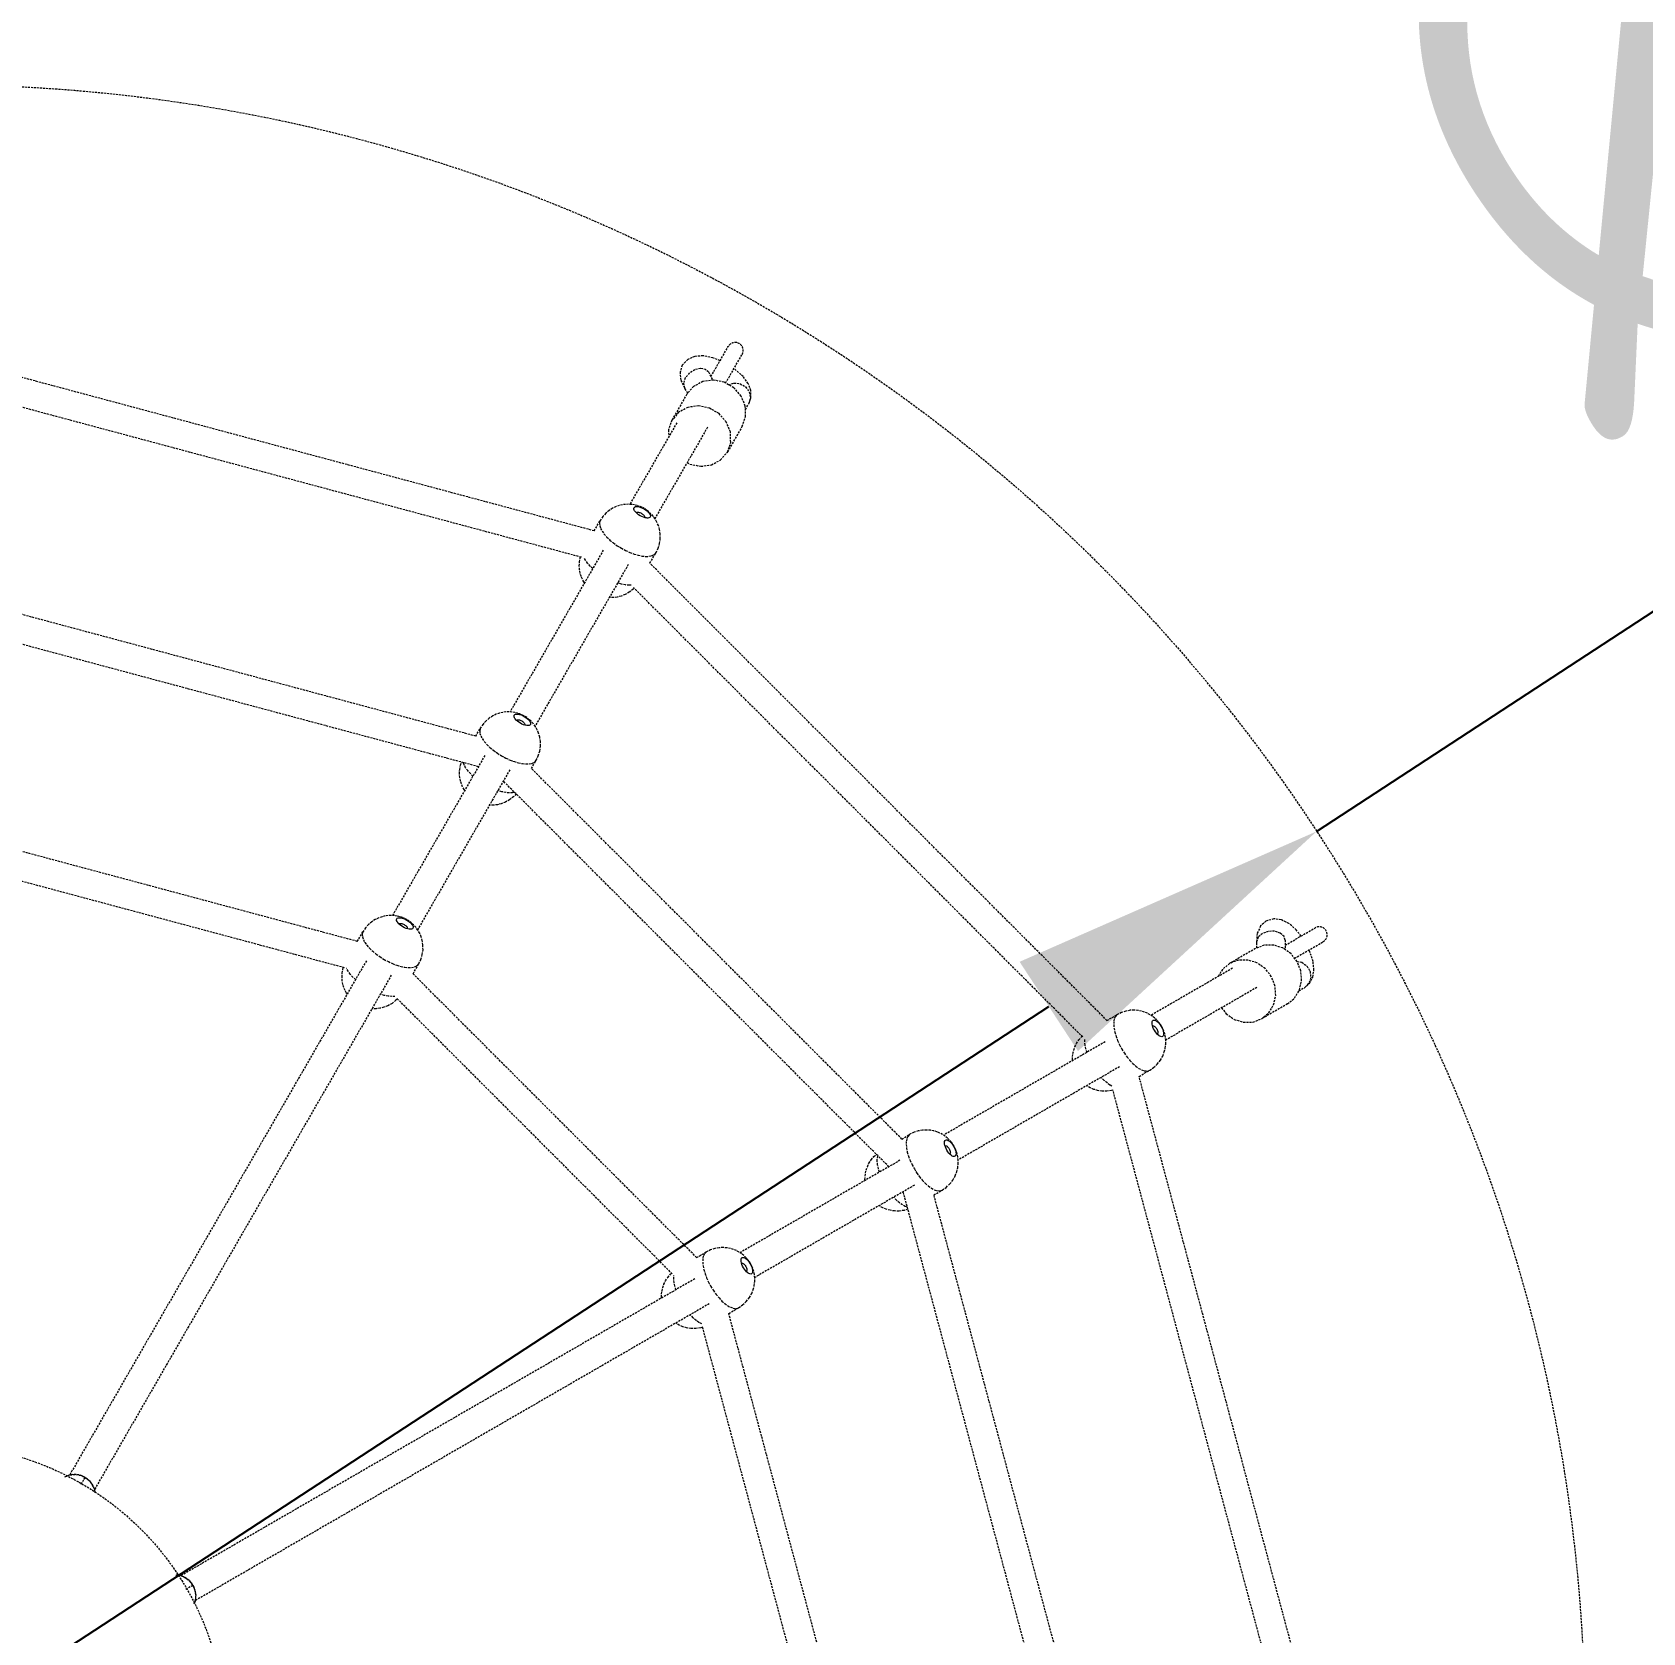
# Model space of a CAD drawing. Header units: millimetres. Extents: x -3258 to 2627, y -2324 to 2736.
# Drawn here: x 156 to 1163, y 268 to 1268 of the extents above; entities that cross this region are included whole.
import ezdxf

# ---------------------------------------------------------------- set-up
doc = ezdxf.new("R2010")
doc.units = ezdxf.units.MM
doc.linetypes.add('HIDDEN', pattern=[1.905, 1.27, -0.635])
for name, color, linetype in [('DIKOM_ЗОНА', 90, 'Continuous'), ('DIKOM_ОБЪЕКТ', 7, 'Continuous'), ('DIKOM_РАЗМЕР_ОБЪЕКТА', 7, 'Continuous')]:
    doc.layers.add(name, color=color, linetype=linetype)
doc.styles.add('style1', font='arialbd.ttf', dxfattribs={"width": 0.8})
doc.dimstyles.new('1-50', dxfattribs={"dimtxt": 300, "dimasz": 200, "dimexe": 100, "dimexo": 0, "dimgap": 100, "dimtad": 1, "dimtxsty": 'style1', "dimcen": 200, "dimclrd": 7, "dimclre": 7, "dimclrt": 7, "dimadec": 1, "dimazin": 2, "dimtfac": 1, "dimtmove": 0, "dimatfit": 2, "dimfxl": 0, "dimlwd": 25, "dimlwe": 18, "dimarcsym": 0})

# ---------------------------------------------------------------- blocks, each defined once
blk = doc.blocks.new('*D1')
at = {"layer": 'Defpoints', "color": 0, "transparency": 16777216}
for p in [(958.8, 768.9), (-765.8, -357.9)]:
    blk.add_point(p, dxfattribs=at)
at = {"layer": 'DIKOM_РАЗМЕР_ОБЪЕКТА', "color": 7, "lineweight": 25, "transparency": 16777216}
for p, q in [((958.8, 768.9), (2247.9, 1611.2)), ((-598.3, -248.5), (791.3, 659.5))]:
    blk.add_line(p, q, dxfattribs=at)
at = {"layer": 'DIKOM_РАЗМЕР_ОБЪЕКТА', "color": 7, "transparency": 16777216}
for points in [[(773.1, 687.4), (809.6, 631.6), (958.8, 768.9)], [(-616.6, -220.6), (-580.1, -276.4), (-765.8, -357.9)]]:
    blk.add_solid(points, dxfattribs=at)
at = {"layer": 'DIKOM_РАЗМЕР_ОБЪЕКТА', "color": 7, "transparency": 16777216, "insert": (1529.2, 1486.2), "char_height": 300, "attachment_point": 5, "rotation": 33.1599, "style": 'style1'}
blk.add_mtext('{\\fArial|b0|i0|c204|p34;\\H1.16667x;∅2060}', dxfattribs=at)

msp = doc.modelspace()

# ---------------------------------------------------------------- linework, layer by layer
at = {"layer": 'DIKOM_ЗОНА', "color": 3, "lineweight": 15}
msp.add_circle((96.51, 205.505), 2530, dxfattribs=at)
at = {"layer": 'DIKOM_ОБЪЕКТ', "color": 7, "linetype": 'HIDDEN', "lineweight": 15}
for p, q in [((580.077, 1053.068), (590.942, 1071.886)), ((507.163, 956.673), (116.812, 1061.267)), ((589.319, 1049.076), (599.602, 1066.886)), ((600.271, 1053.074), (594.566, 1058.137)), ((561.261, 1050.674), (563.848, 1045.535)), ((564.096, 1052.314), (562.992, 1049.032)), ((566.603, 1055.286), (564.096, 1052.314)), ((578.523, 1055.959), (581.264, 1050.86)), ((499.18, 940.177), (116.071, 1042.831)), ((565.056, 1042.051), (555.734, 1025.905)), ((563.848, 1045.535), (565.534, 1042.605)), ((601.666, 1032.462), (603.787, 1036.135)), ((558.765, 1024.155), (529.373, 973.246)), ((577.968, 1021.416), (545.053, 964.405)), ((599.697, 1022.051), (590.375, 1005.905)), ((533.585, 967.873), (533.625, 968.007)), ((507.163, 956.673), (510.948, 963.229)), ((538.605, 965.132), (538.509, 965.03)), ((512.823, 944.581), (454.473, 843.516)), ((541.973, 936.465), (545.806, 943.104)), ((827.73, 650.709), (541.973, 936.465)), ((528.412, 935.581), (470.154, 834.675)), ((812.568, 640.414), (531.662, 921.321)), ((433.106, 828.401), (116.812, 913.152)), ((434.736, 809.33), (105.51, 897.546)), ((458.685, 838.143), (458.726, 838.277)), ((433.106, 828.401), (436.049, 833.499)), ((463.705, 835.402), (463.61, 835.299)), ((438.766, 816.31), (381.029, 716.307)), ((454.354, 807.31), (396.71, 707.467)), ((467.916, 808.194), (470.906, 813.374)), ((699.459, 576.651), (467.916, 808.194)), ((691.334, 559.319), (450.324, 800.33)), ((359.048, 700.13), (116.812, 765.037)), ((350.951, 683.665), (115.568, 746.735)), ((359.048, 700.13), (362.605, 706.29)), ((385.241, 710.934), (385.282, 711.068)), ((390.261, 708.193), (390.165, 708.091)), ((921.581, 705.067), (921.252, 699.323)), ((924.856, 705.07), (922.259, 702.779)), ((939.073, 697.732), (957.891, 708.597)), ((920.556, 695.702), (904.41, 686.38)), ((921.252, 699.323), (921.247, 695.957)), ((939.172, 701.013), (938.993, 695.103)), ((945.007, 689.611), (962.891, 699.937)), ((364.708, 688.038), (179.168, 366.673)), ((393.858, 679.922), (397.462, 686.165)), ((946.535, 687.679), (949.469, 687.12)), ((380.297, 679.038), (194.754, 357.669)), ((571.187, 502.593), (393.858, 679.922)), ((906.16, 683.349), (855.25, 653.956)), ((555.942, 492.383), (383.63, 664.695)), ((921.421, 671.375), (864.41, 638.46)), ((940.556, 661.061), (945.016, 664.767)), ((947.719, 669.238), (951.14, 671.213)), ((827.73, 650.709), (834.286, 654.494)), ((940.556, 661.061), (924.41, 651.739)), ((856.212, 647.197), (856.314, 647.293)), ((826.586, 637.407), (725.52, 579.057)), ((859.189, 642.313), (859.055, 642.273)), ((835.586, 621.819), (734.68, 563.561)), ((847.773, 615.804), (854.411, 619.636)), ((952.367, 225.452), (847.773, 615.804)), ((934.089, 224.118), (831.436, 607.227)), ((699.459, 576.651), (704.556, 579.594)), ((726.482, 572.297), (726.584, 572.393)), ((729.459, 567.413), (729.325, 567.373)), ((698.315, 563.349), (598.311, 505.613)), ((707.315, 547.761), (607.471, 490.116)), ((788.55, 214.505), (700.334, 543.731)), ((719.501, 541.746), (724.681, 544.736)), ((804.252, 225.452), (719.501, 541.746)), ((571.187, 502.593), (577.347, 506.15)), ((599.273, 498.853), (599.375, 498.949)), ((602.25, 493.969), (602.116, 493.929)), ((570.043, 489.292), (248.678, 303.752)), ((579.043, 473.703), (257.674, 288.161)), ((591.23, 467.688), (597.472, 471.292)), ((656.137, 225.452), (591.23, 467.688)), ((637.829, 224.232), (574.758, 459.615)), ((188.728, 365.233), (185.926, 360.379)), ((256.237, 297.724), (251.761, 295.139))]:
    msp.add_line(p, q, dxfattribs=at)
for points in [[(562.215, 1060.131), (560.793, 1055.871), (561.261, 1050.674)], [(585.824, 1063.022), (581.342, 1064.856), (575.242, 1066.06), (570.032, 1065.717), (565.635, 1063.816), (562.215, 1060.131)], [(578.523, 1055.959), (576.82, 1057.426), (573.665, 1058.123), (570.019, 1057.36), (566.603, 1055.286)], [(562.992, 1049.032), (563.511, 1046.089), (563.848, 1045.535)], [(581.725, 1050.923), (575.053, 1050.008), (569.264, 1046.927), (565.056, 1042.051)], [(601.589, 1034.687), (599.046, 1040.923), (594.492, 1046.089), (588.476, 1049.562), (581.725, 1050.923)], [(591.227, 1047.974), (594.387, 1049.076), (598.315, 1048.664), (601.784, 1046.661), (604.106, 1043.465), (604.821, 1039.708), (603.787, 1036.135)], [(603.787, 1036.135), (605.155, 1040.005), (605.05, 1044.366), (603.397, 1048.768), (600.271, 1053.074)], [(579.154, 1033.416), (572.403, 1034.777), (565.731, 1033.862), (559.942, 1030.781), (555.734, 1025.905)], [(590.375, 1005.905), (592.494, 1011.987), (592.267, 1018.541), (589.724, 1024.777), (585.17, 1029.943), (579.154, 1033.416)], [(599.697, 1022.051), (601.816, 1028.133), (601.589, 1034.687)], [(555.734, 1025.905), (553.616, 1019.824), (553.765, 1015.495)], [(565.246, 999.381), (566.955, 998.394), (573.706, 997.034), (580.379, 997.949), (586.168, 1001.03), (590.375, 1005.905)], [(538.44, 970.595), (537.011, 971.345), (535.536, 971.975), (533.991, 972.492), (532.354, 972.894), (530.565, 973.172), (528.669, 973.289), (526.751, 973.225), (524.819, 972.974), (522.846, 972.516), (520.794, 971.808), (518.636, 970.777), (516.457, 969.382), (514.409, 967.655), (512.531, 965.573), (510.948, 963.229)], [(532.396, 969.25), (532.225, 969.543), (531.969, 970.183), (531.911, 970.748), (532.054, 971.22), (532.39, 971.579), (532.909, 971.812), (533.591, 971.91), (534.407, 971.868), (535.327, 971.69), (536.315, 971.381), (537.333, 970.954), (538.342, 970.426)], [(534.045, 967.448), (533.284, 968.15), (532.669, 968.857), (532.396, 969.25)], [(533.625, 968.007), (533.791, 968.183), (534.046, 968.298), (534.382, 968.346), (534.783, 968.326), (535.236, 968.238), (535.722, 968.086), (536.223, 967.876), (536.72, 967.616)], [(535.885, 966.171), (534.924, 966.78), (534.045, 967.448)], [(536.72, 967.616), (537.192, 967.316), (537.625, 966.987), (538, 966.642), (538.302, 966.294), (538.521, 965.957), (538.647, 965.642), (538.675, 965.364), (538.605, 965.132)], [(538.342, 970.426), (539.303, 969.817), (540.182, 969.149), (540.943, 968.447), (541.558, 967.74), (542.002, 967.054), (542.258, 966.414), (542.316, 965.849), (542.174, 965.377), (541.837, 965.018), (541.319, 964.785), (540.636, 964.687), (540.296, 964.688)], [(545.806, 943.104), (547.11, 945.811), (548.022, 948.797), (548.461, 951.884), (548.43, 954.865), (548.017, 957.559), (547.313, 959.982), (546.374, 962.172), (545.24, 964.151), (543.93, 965.938), (542.602, 967.402), (541.256, 968.631), (539.873, 969.685), (538.44, 970.595)], [(510.948, 963.229), (510.681, 962.653), (510.444, 961.346), (510.607, 959.856), (511.168, 958.217), (512.113, 956.464), (513.421, 954.639), (515.063, 952.78), (517.003, 950.93), (519.197, 949.13), (521.596, 947.42), (524.146, 945.838)], [(538.9, 964.907), (537.912, 965.216), (536.894, 965.643), (535.885, 966.171)], [(540.296, 964.688), (539.821, 964.729), (538.9, 964.907)], [(501.051, 924.192), (500.662, 924.78), (499.758, 926.473), (499.01, 928.272), (498.42, 930.209), (498.007, 932.34), (497.821, 934.725), (497.94, 937.309), (498.412, 939.946), (498.542, 940.348)], [(506.237, 933.174), (504.629, 934.708), (502.987, 936.566), (501.679, 938.392), (500.976, 939.696)], [(524.146, 945.838), (526.791, 944.42), (529.471, 943.198), (532.127, 942.198), (534.699, 941.443), (537.13, 940.95), (539.365, 940.73), (541.355, 940.788), (543.055, 941.122), (544.427, 941.725), (545.441, 942.584), (545.806, 943.104)], [(532.113, 920.87), (531.55, 920.266), (529.095, 918.342), (526.499, 916.878), (523.958, 915.889), (521.508, 915.287), (519.142, 915.005), (516.861, 914.998), (516.548, 915.032)], [(530.286, 922.697), (528.931, 922.658), (526.696, 922.878), (524.265, 923.371), (521.783, 924.099)], [(463.54, 840.865), (462.112, 841.615), (460.636, 842.245), (459.091, 842.762), (457.454, 843.164), (455.665, 843.442), (453.769, 843.559), (451.851, 843.495), (449.919, 843.244), (447.947, 842.786), (445.895, 842.078), (443.736, 841.047), (441.558, 839.652), (439.51, 837.925), (437.632, 835.843), (436.049, 833.499)], [(457.496, 839.52), (457.326, 839.813), (457.069, 840.453), (457.012, 841.018), (457.154, 841.49), (457.491, 841.849), (458.009, 842.082), (458.691, 842.18), (459.507, 842.138), (460.427, 841.96), (461.415, 841.651), (462.434, 841.224), (463.442, 840.696)], [(459.146, 837.718), (458.384, 838.42), (457.769, 839.127), (457.496, 839.52)], [(458.726, 838.277), (458.891, 838.453), (459.146, 838.568), (459.482, 838.616), (459.883, 838.596), (460.336, 838.508), (460.822, 838.356), (461.324, 838.146), (461.82, 837.886)], [(460.986, 836.441), (460.025, 837.05), (459.146, 837.718)], [(464, 835.177), (463.013, 835.486), (461.994, 835.913), (460.986, 836.441)], [(461.82, 837.886), (462.293, 837.586), (462.725, 837.257), (463.1, 836.912), (463.403, 836.564), (463.621, 836.227), (463.747, 835.912), (463.775, 835.634), (463.705, 835.402)], [(463.442, 840.696), (464.403, 840.087), (465.282, 839.419), (466.044, 838.717), (466.659, 838.01), (467.102, 837.324), (467.359, 836.684), (467.416, 836.119), (467.274, 835.647), (466.937, 835.288), (466.419, 835.055), (465.737, 834.957), (465.397, 834.958)], [(470.906, 813.374), (472.21, 816.081), (473.122, 819.067), (473.561, 822.154), (473.531, 825.135), (473.117, 827.829), (472.413, 830.252), (471.475, 832.442), (470.34, 834.421), (469.031, 836.208), (467.702, 837.672), (466.357, 838.9), (464.973, 839.955), (463.54, 840.865)], [(436.049, 833.499), (435.781, 832.923), (435.544, 831.616), (435.708, 830.126), (436.268, 828.487), (437.213, 826.734), (438.521, 824.909), (440.164, 823.05), (442.103, 821.2), (444.297, 819.4), (446.696, 817.69), (449.246, 816.108)], [(465.397, 834.958), (464.921, 834.999), (464, 835.177)], [(449.246, 816.108), (451.891, 814.69), (454.572, 813.468), (457.228, 812.468), (459.8, 811.713), (462.23, 811.22), (464.466, 811), (466.456, 811.058), (468.156, 811.392), (469.528, 811.995), (470.541, 812.854), (470.906, 813.374)], [(426.152, 794.462), (425.762, 795.05), (424.858, 796.743), (424.11, 798.542), (423.52, 800.479), (423.108, 802.61), (422.922, 804.995), (423.041, 807.579), (423.512, 810.216), (424.144, 812.168)], [(431.338, 803.444), (429.73, 804.978), (428.087, 806.836), (426.779, 808.662), (425.834, 810.414), (425.345, 811.846)], [(458.324, 792.33), (456.65, 790.536), (454.196, 788.612), (451.599, 787.148), (449.059, 786.159), (446.609, 785.557), (444.243, 785.275), (441.961, 785.268), (441.648, 785.302)], [(457.398, 793.256), (456.022, 792.985), (454.032, 792.928), (451.796, 793.148), (449.366, 793.641), (446.883, 794.369)], [(390.096, 713.656), (388.668, 714.406), (387.192, 715.036), (385.647, 715.553), (384.01, 715.955), (382.221, 716.233), (380.325, 716.35), (378.407, 716.287), (376.475, 716.035), (374.502, 715.577), (372.451, 714.869), (370.292, 713.838), (368.114, 712.443), (366.065, 710.716), (364.188, 708.634), (362.605, 706.29)], [(384.052, 712.311), (383.882, 712.604), (383.625, 713.244), (383.568, 713.809), (383.71, 714.281), (384.047, 714.64), (384.565, 714.873), (385.247, 714.971), (386.063, 714.929), (386.983, 714.751), (387.971, 714.442), (388.99, 714.015), (389.998, 713.487)], [(362.605, 706.29), (362.337, 705.714), (362.1, 704.407), (362.264, 702.917), (362.824, 701.278), (363.769, 699.526), (365.077, 697.7), (366.72, 695.841), (368.659, 693.991), (370.853, 692.191), (373.252, 690.481), (375.802, 688.899)], [(385.702, 710.51), (384.94, 711.211), (384.325, 711.918), (384.052, 712.311)], [(385.282, 711.068), (385.447, 711.244), (385.702, 711.359), (386.038, 711.407), (386.439, 711.387), (386.892, 711.299), (387.378, 711.147), (387.88, 710.937), (388.376, 710.677)], [(387.542, 709.232), (386.581, 709.841), (385.702, 710.51)], [(390.556, 707.969), (389.569, 708.277), (388.55, 708.704), (387.542, 709.232)], [(388.376, 710.677), (388.849, 710.377), (389.281, 710.048), (389.656, 709.703), (389.958, 709.355), (390.177, 709.018), (390.303, 708.703), (390.331, 708.425), (390.261, 708.193)], [(389.998, 713.487), (390.959, 712.878), (391.838, 712.21), (392.6, 711.508), (393.214, 710.801), (393.658, 710.115), (393.915, 709.475), (393.972, 708.91), (393.83, 708.438), (393.493, 708.079), (392.975, 707.847), (392.293, 707.749), (391.953, 707.749)], [(397.462, 686.165), (398.766, 688.873), (399.678, 691.858), (400.117, 694.945), (400.086, 697.926), (399.673, 700.621), (398.969, 703.043), (398.031, 705.233), (396.896, 707.213), (395.587, 708.999), (394.258, 710.464), (392.913, 711.692), (391.529, 712.746), (390.096, 713.656)], [(391.953, 707.749), (391.477, 707.79), (390.556, 707.969)], [(927.135, 712.78), (923.774, 709.802), (921.581, 705.067)], [(939.172, 701.013), (938.431, 703.134), (936.047, 705.316), (932.508, 706.478), (928.513, 706.39), (924.856, 705.07)], [(949.026, 703.479), (946.062, 707.308), (941.382, 711.401), (936.698, 713.709), (931.94, 714.261), (927.135, 712.78)], [(946.574, 687.629), (942.7, 692.529), (937.637, 696.044), (931.881, 697.83), (925.995, 697.712), (920.556, 695.702)], [(922.259, 702.779), (921.237, 699.971), (921.252, 699.323)], [(956.564, 687.64), (954.155, 694.877), (954.149, 694.889)], [(375.802, 688.899), (378.447, 687.481), (381.128, 686.259), (383.783, 685.259), (386.356, 684.504), (388.786, 684.011), (391.022, 683.791), (393.012, 683.849), (394.712, 684.183), (396.084, 684.787), (397.097, 685.645), (397.462, 686.165)], [(904.41, 686.38), (899.95, 682.675), (897.247, 678.203)], [(932.734, 672.503), (930.428, 678.308), (926.554, 683.207), (921.491, 686.722), (915.735, 688.508), (909.849, 688.39), (904.41, 686.38)], [(945.016, 664.767), (948.061, 669.805), (949.393, 675.683), (948.88, 681.824), (946.574, 687.629)], [(949.469, 687.12), (952.666, 684.799), (954.668, 681.33), (955.081, 677.401), (953.821, 673.791), (951.14, 671.213)], [(951.14, 671.213), (954.26, 673.88), (956.349, 677.71), (957.118, 682.348), (956.564, 687.64)], [(352.708, 667.253), (352.318, 667.841), (351.414, 669.534), (350.666, 671.333), (350.076, 673.27), (349.664, 675.401), (349.478, 677.786), (349.597, 680.37), (350.068, 683.007), (350.334, 683.83)], [(357.893, 676.235), (356.286, 677.769), (354.643, 679.627), (353.335, 681.453), (352.39, 683.205), (352.362, 683.286)], [(382.549, 665.776), (380.588, 665.719), (378.352, 665.939), (375.921, 666.432), (373.439, 667.16)], [(924.41, 651.739), (928.87, 655.445), (931.915, 660.483), (933.247, 666.361), (932.734, 672.503)], [(384.071, 664.254), (383.206, 663.327), (380.752, 661.403), (378.155, 659.939), (375.615, 658.95), (373.165, 658.348), (370.798, 658.066), (368.517, 658.059), (368.204, 658.093)], [(834.286, 654.494), (833.767, 654.129), (832.908, 653.115), (832.304, 651.743), (831.97, 650.043), (831.912, 648.053), (832.132, 645.818), (832.625, 643.387), (833.38, 640.815), (834.38, 638.159), (835.602, 635.479), (837.02, 632.834)], [(861.777, 647.127), (860.915, 648.491), (859.953, 649.774), (858.873, 650.995), (857.657, 652.161), (856.246, 653.296), (854.663, 654.346), (852.97, 655.25), (851.171, 655.998), (849.234, 656.588), (847.103, 657.001), (844.717, 657.187), (842.133, 657.068), (839.496, 656.596), (836.829, 655.732), (834.286, 654.494)], [(899.332, 658.623), (902.266, 654.912), (907.329, 651.397), (913.085, 649.611), (918.971, 649.729), (924.41, 651.739)], [(854.411, 619.636), (856.894, 621.329), (859.177, 623.458), (861.101, 625.913), (862.564, 628.509), (863.553, 631.05), (864.155, 633.499), (864.438, 635.866), (864.444, 638.147), (864.204, 640.349), (863.786, 642.281), (863.234, 644.018), (862.564, 645.622), (861.777, 647.127)], [(855.871, 648.984), (855.87, 649.323), (855.967, 650.006), (856.2, 650.524), (856.559, 650.861), (857.03, 651.004), (857.596, 650.946), (858.236, 650.69), (858.921, 650.247), (859.629, 649.632), (860.33, 648.87), (860.999, 647.991), (861.608, 647.03)], [(856.399, 646.599), (856.09, 647.588), (855.911, 648.508), (855.871, 648.984)], [(856.314, 647.293), (856.546, 647.363), (856.824, 647.335), (857.139, 647.209), (857.476, 646.99), (857.824, 646.688), (858.169, 646.313), (858.498, 645.881), (858.798, 645.407)], [(857.353, 644.573), (856.826, 645.581), (856.399, 646.599)], [(859.332, 641.971), (858.631, 642.733), (857.963, 643.612), (857.353, 644.573)], [(858.798, 645.407), (859.058, 644.911), (859.268, 644.41), (859.42, 643.924), (859.508, 643.471), (859.528, 643.07), (859.48, 642.734), (859.366, 642.479), (859.189, 642.313)], [(861.608, 647.03), (862.136, 646.022), (862.563, 645.004), (862.872, 644.016), (863.05, 643.095), (863.092, 642.28), (862.994, 641.597), (862.761, 641.079), (862.402, 640.742), (861.931, 640.599), (861.366, 640.657), (860.726, 640.913), (860.432, 641.084)], [(806.197, 625.635), (806.153, 626.339), (806.217, 628.257), (806.468, 630.189), (806.926, 632.162), (807.634, 634.213), (808.666, 636.372), (810.061, 638.551), (811.788, 640.599), (812.101, 640.882)], [(815.179, 630.821), (814.553, 632.953), (814.06, 635.384), (813.84, 637.619), (813.883, 639.1)], [(860.432, 641.084), (860.04, 641.356), (859.332, 641.971)], [(837.02, 632.834), (838.602, 630.284), (840.312, 627.885), (842.112, 625.691), (843.962, 623.751), (845.821, 622.109), (847.647, 620.801), (849.399, 619.856), (851.038, 619.295), (852.528, 619.132), (853.835, 619.369), (854.411, 619.636)], [(830.767, 609.723), (829.574, 610.367), (827.749, 611.675), (825.89, 613.317), (824.104, 615.189)], [(831.436, 607.227), (830.646, 606.986), (827.558, 606.547), (824.578, 606.578), (821.883, 606.991), (819.461, 607.695), (817.27, 608.633), (815.291, 609.768), (815.037, 609.955)], [(704.556, 579.594), (704.036, 579.229), (703.178, 578.216), (702.574, 576.843), (702.24, 575.144), (702.182, 573.154), (702.402, 570.918), (702.895, 568.487), (703.65, 565.915), (704.65, 563.26), (705.872, 560.579), (707.29, 557.934)], [(732.047, 572.228), (731.185, 573.591), (730.223, 574.875), (729.143, 576.095), (727.927, 577.262), (726.516, 578.397), (724.932, 579.446), (723.24, 580.35), (721.441, 581.099), (719.504, 581.688), (717.373, 582.101), (714.987, 582.287), (712.403, 582.168), (709.766, 581.696), (707.099, 580.833), (704.556, 579.594)], [(726.14, 574.085), (726.14, 574.424), (726.237, 575.106), (726.47, 575.625), (726.829, 575.962), (727.3, 576.104), (727.866, 576.047), (728.505, 575.79), (729.191, 575.347), (729.899, 574.732), (730.6, 573.971), (731.269, 573.092), (731.878, 572.13)], [(726.668, 571.7), (726.36, 572.688), (726.181, 573.608), (726.14, 574.085)], [(676.467, 550.736), (676.423, 551.439), (676.487, 553.357), (676.738, 555.29), (677.196, 557.262), (677.904, 559.314), (678.936, 561.472), (680.331, 563.651), (682.058, 565.699), (683.581, 567.073)], [(685.449, 555.921), (684.823, 558.053), (684.33, 560.484), (684.11, 562.72), (684.168, 564.709), (684.46, 566.194)], [(724.681, 544.736), (727.164, 546.429), (729.447, 548.559), (731.371, 551.013), (732.834, 553.61), (733.823, 556.15), (734.425, 558.6), (734.708, 560.966), (734.714, 563.247), (734.474, 565.449), (734.056, 567.382), (733.504, 569.118), (732.833, 570.722), (732.047, 572.228)], [(726.584, 572.393), (726.815, 572.463), (727.094, 572.435), (727.408, 572.309), (727.746, 572.091), (728.094, 571.788), (728.439, 571.413), (728.768, 570.981), (729.068, 570.508)], [(727.623, 569.673), (727.095, 570.681), (726.668, 571.7)], [(729.602, 567.072), (728.901, 567.833), (728.233, 568.712), (727.623, 569.673)], [(729.068, 570.508), (729.328, 570.012), (729.538, 569.511), (729.69, 569.024), (729.778, 568.572), (729.798, 568.17), (729.75, 567.835), (729.635, 567.579), (729.459, 567.413)], [(730.702, 566.184), (730.31, 566.457), (729.602, 567.072)], [(731.878, 572.13), (732.406, 571.122), (732.833, 570.104), (733.142, 569.116), (733.32, 568.196), (733.362, 567.38), (733.264, 566.698), (733.031, 566.179), (732.672, 565.842), (732.201, 565.699), (731.636, 565.757), (730.996, 566.013), (730.702, 566.184)], [(707.29, 557.934), (708.872, 555.384), (710.582, 552.985), (712.382, 550.791), (714.232, 548.852), (716.091, 547.209), (717.917, 545.901), (719.669, 544.956), (721.308, 544.396), (722.798, 544.232), (724.105, 544.469), (724.681, 544.736)], [(703.262, 532.803), (700.916, 532.086), (697.828, 531.647), (694.847, 531.678), (692.153, 532.091), (689.731, 532.795), (687.54, 533.734), (685.561, 534.869), (685.307, 535.055)], [(702.923, 534.068), (701.596, 534.522), (699.844, 535.467), (698.018, 536.775), (696.16, 538.417), (694.374, 540.29)], [(577.347, 506.15), (576.828, 505.785), (575.969, 504.771), (575.365, 503.399), (575.031, 501.699), (574.973, 499.71), (575.193, 497.474), (575.686, 495.043), (576.441, 492.471), (577.441, 489.815), (578.664, 487.135), (580.081, 484.49)], [(604.838, 498.784), (603.977, 500.147), (603.014, 501.43), (601.935, 502.651), (600.718, 503.818), (599.307, 504.953), (597.724, 506.002), (596.031, 506.906), (594.232, 507.655), (592.295, 508.244), (590.164, 508.657), (587.779, 508.843), (585.194, 508.724), (582.557, 508.252), (579.89, 507.389), (577.347, 506.15)], [(597.472, 471.292), (599.955, 472.985), (602.238, 475.114), (604.162, 477.569), (605.625, 480.166), (606.615, 482.706), (607.216, 485.156), (607.499, 487.522), (607.505, 489.803), (607.265, 492.005), (606.847, 493.938), (606.295, 495.674), (605.625, 497.278), (604.838, 498.784)], [(598.932, 500.641), (598.931, 500.98), (599.029, 501.662), (599.261, 502.181), (599.62, 502.518), (600.091, 502.66), (600.657, 502.603), (601.297, 502.346), (601.982, 501.903), (602.69, 501.288), (603.391, 500.527), (604.06, 499.648), (604.669, 498.686)], [(599.46, 498.256), (599.151, 499.244), (598.972, 500.164), (598.932, 500.641)], [(599.375, 498.949), (599.607, 499.019), (599.885, 498.991), (600.2, 498.865), (600.537, 498.647), (600.885, 498.344), (601.23, 497.969), (601.559, 497.537), (601.859, 497.064)], [(600.414, 496.229), (599.887, 497.237), (599.46, 498.256)], [(602.393, 493.628), (601.692, 494.389), (601.024, 495.268), (600.414, 496.229)], [(601.859, 497.064), (602.119, 496.568), (602.329, 496.067), (602.481, 495.58), (602.569, 495.128), (602.589, 494.726), (602.541, 494.39), (602.427, 494.135), (602.25, 493.969)], [(603.493, 492.74), (603.101, 493.013), (602.393, 493.628)], [(604.669, 498.686), (605.197, 497.678), (605.624, 496.66), (605.933, 495.672), (606.112, 494.751), (606.153, 493.936), (606.055, 493.254), (605.822, 492.735), (605.463, 492.398), (604.992, 492.255), (604.427, 492.313), (603.787, 492.569), (603.493, 492.74)], [(549.258, 477.292), (549.214, 477.995), (549.278, 479.913), (549.529, 481.846), (549.987, 483.818), (550.695, 485.87), (551.727, 488.028), (553.122, 490.207), (554.849, 492.255), (555.491, 492.834)], [(558.24, 482.477), (557.614, 484.609), (557.121, 487.04), (556.901, 489.276), (556.959, 491.265), (556.975, 491.349)], [(580.081, 484.49), (581.663, 481.94), (583.373, 479.541), (585.173, 477.347), (587.023, 475.407), (588.882, 473.765), (590.708, 472.457), (592.46, 471.512), (594.099, 470.951), (595.589, 470.788), (596.896, 471.025), (597.472, 471.292)], [(574.362, 461.091), (572.635, 462.023), (570.81, 463.331), (568.951, 464.973), (567.165, 466.846)], [(574.919, 459.013), (573.707, 458.642), (570.619, 458.203), (567.639, 458.234), (564.944, 458.647), (562.522, 459.351), (560.331, 460.29), (558.352, 461.425), (558.098, 461.611)], [(188.747, 365.265), (186.983, 366.119), (185.116, 366.706), (183.196, 367.009), (181.27, 367.021), (179.386, 366.742), (177.591, 366.179), (176.201, 365.483)], [(176.211, 365.477), (177.599, 366.167), (179.396, 366.723), (181.281, 366.996), (183.205, 366.977), (185.12, 366.669), (186.978, 366.082), (188.728, 365.233)], [(188.728, 365.233), (190.419, 364.078), (191.914, 362.678), (193.17, 361.072), (194.15, 359.302), (194.824, 357.419), (195.161, 355.531)], [(195.175, 355.524), (194.844, 357.414), (194.178, 359.299), (193.206, 361.074), (191.952, 362.688), (190.452, 364.098), (188.747, 365.265)], [(256.27, 297.743), (255.169, 299.364), (253.845, 300.806), (252.334, 302.028), (250.672, 303.002), (248.901, 303.702), (247.066, 304.112), (245.504, 304.205)], [(245.51, 304.195), (247.066, 304.097), (248.901, 303.681), (250.669, 302.974), (252.326, 301.996), (253.831, 300.772), (255.146, 299.334), (256.237, 297.724)], [(256.237, 297.724), (257.124, 295.878), (257.719, 293.919), (258.004, 291.9), (257.967, 289.877), (257.609, 287.909), (257.002, 286.228)], [(257.009, 286.21), (257.624, 287.895), (257.99, 289.86), (258.035, 291.883), (257.757, 293.908), (257.163, 295.88), (256.27, 297.743)]]:
    msp.add_lwpolyline(points, dxfattribs=at)
for radius in [1030, 180]:
    msp.add_circle((96.51, 205.505), radius, dxfattribs=at)
for centre, start, end in [((595.272, 1069.386), 330, 150), ((960.391, 704.267), 300, 120)]:
    msp.add_arc(centre, 5, start, end, dxfattribs=at)

# ---------------------------------------------------------------- dimensions: what is measured, and where the dimension line sits
at = {"layer": 'DIKOM_РАЗМЕР_ОБЪЕКТА'}
dim = msp.add_diameter_dim_2p(p1=(-765.752, -357.882), p2=(958.771, 768.892), text='{\\fArial|b0|i0|c204|p34;\\H1.16667x;<>}', dimstyle='1-50', dxfattribs=at)
dim.commit()
dim.dimension.update_dxf_attribs({"geometry": '*D1', "text_midpoint": (1687.033, 1244.726), "dimtype": 163})

doc.saveas('drawing.dxf')
